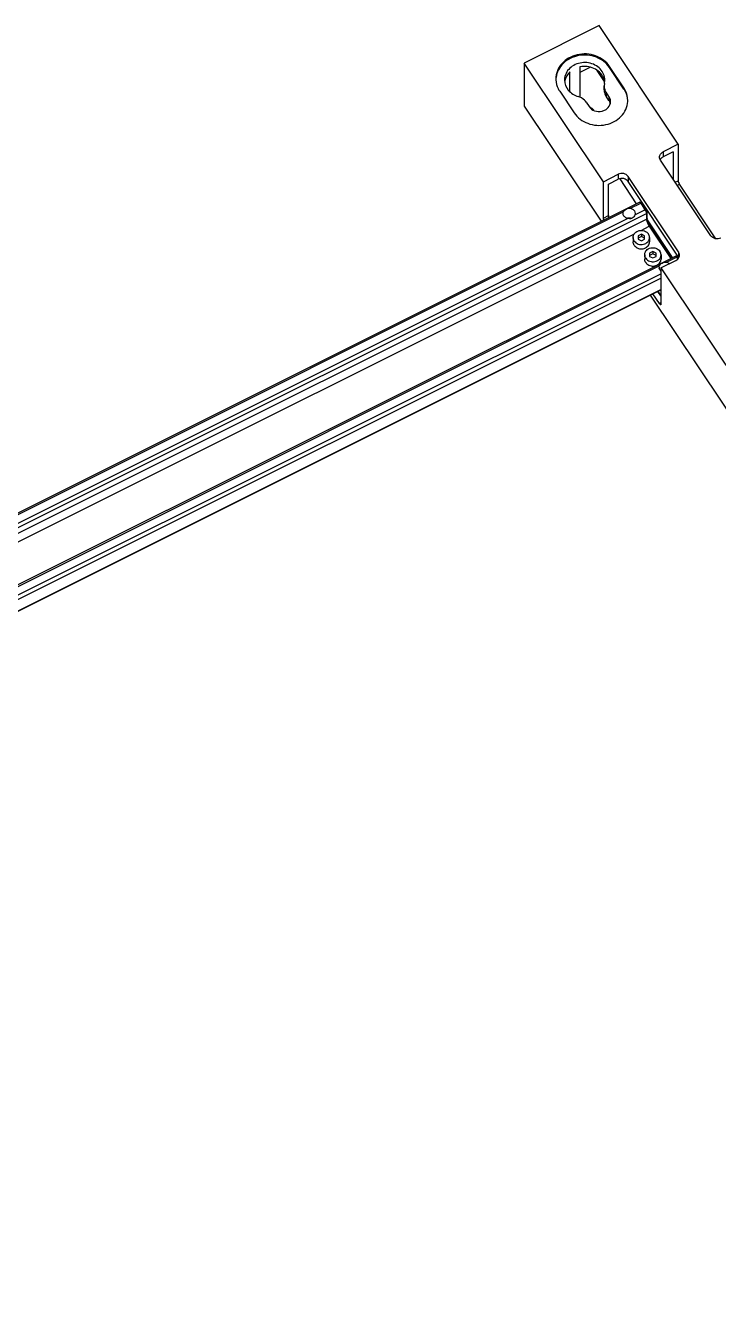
# Model space of a CAD drawing. Header units: millimetres. Extents: x 1409 to 26878, y 589 to 5187.
# Drawn here: x 5089.1 to 5209.5, y 1310 to 1533 of the extents above; entities that cross this region are included whole.
import ezdxf

# ---------------------------------------------------------------- set-up
doc = ezdxf.new("R2010")
doc.units = ezdxf.units.MM
doc.layers.add('02___PRT_ALL_AXES', color=7, linetype='Continuous')

msp = doc.modelspace()

# ---------------------------------------------------------------- linework, layer by layer
at = {"color": 7, "linetype": 'Continuous'}
for p, q in [((5202.4739, 1512.3744), (5188.7239, 1532.9994)), ((5175.7335, 1526.5042), (5175.7335, 1519.0042)), ((5189.4835, 1505.8792), (5175.7335, 1526.5042)), ((5185.4177, 1525.8254), (5185.4177, 1520.553)), ((5187.2465, 1525.7607), (5185.4177, 1524.8463)), ((5189.6997, 1523.3037), (5188.4328, 1525.2041)), ((5190.5589, 1525.9169), (5190.5589, 1525.7169)), ((5193.0589, 1522.1669), (5190.5589, 1525.9169)), ((5193.0589, 1521.9669), (5190.5589, 1525.7169)), ((5183.6857, 1521.5285), (5183.6857, 1524.9594)), ((5189.6596, 1522.9522), (5189.6102, 1522.5239)), ((5189.6596, 1522.9522), (5189.7281, 1523.5518)), ((5181.8986, 1521.5868), (5184.3986, 1517.8368)), ((5189.6102, 1521.8489), (5189.6102, 1522.5239)), ((5189.9451, 1521.4414), (5189.9451, 1520.7664)), ((5190.4608, 1520.6679), (5189.9451, 1521.4414)), ((5190.4608, 1519.9929), (5189.9451, 1520.7664)), ((5190.4608, 1520.6679), (5190.4608, 1519.9929)), ((5193.0589, 1522.1669), (5193.0589, 1521.9669)), ((5175.7335, 1519.0042), (5189.079, 1498.986)), ((5186.481, 1519.7093), (5186.9967, 1518.9358)), ((5202.4739, 1512.3744), (5199.8758, 1511.0754)), ((5202.4739, 1512.3744), (5202.4739, 1506.0494)), ((5208.1683, 1496.4716), (5199.4183, 1509.5966)), ((5199.8758, 1511.0754), (5199.8758, 1510.2004)), ((5201.6079, 1511.0664), (5199.8758, 1510.2004)), ((5201.6079, 1511.0664), (5201.6079, 1506.3122)), ((5189.4835, 1505.8792), (5192.0816, 1507.1783)), ((5189.4835, 1499.5542), (5189.4835, 1505.8792)), ((5190.3496, 1505.4372), (5192.0816, 1506.3033)), ((5190.3496, 1499.9872), (5190.3496, 1505.4372)), ((5192.0816, 1507.1783), (5192.0816, 1506.3033)), ((5192.3253, 1506.3749), (5195.2082, 1502.0506)), ((5193.7891, 1506.782), (5193.7891, 1505.907)), ((5202.5391, 1493.657), (5193.7891, 1506.782)), ((5202.5391, 1492.782), (5193.7891, 1505.907)), ((5201.9558, 1505.7904), (5202.4739, 1506.0494)), ((5202.3308, 1505.2279), (5202.7239, 1505.4244)), ((5209.0327, 1495.9613), (5202.7239, 1505.4244)), ((4956.6206, 1382.7568), (5195.7396, 1502.3163)), ((5194.218, 1501.2465), (5195.9632, 1502.1191)), ((5194.968, 1500.1215), (5196.7132, 1500.9941)), ((5195.7396, 1502.3163), (5195.776, 1502.3155)), ((5196.0861, 1502.2005), (5195.776, 1502.3155)), ((5195.9632, 1502.1191), (5196.7132, 1500.9941)), ((5196.1797, 1502.1023), (5195.9632, 1502.1191)), ((5196.0861, 1502.2006), (5196.1172, 1502.1793)), ((5196.1797, 1502.1023), (5196.9297, 1500.9773)), ((5196.9297, 1500.9773), (5196.7132, 1500.9941)), ((5196.7132, 1500.9941), (5196.8089, 1500.8315)), ((5196.9297, 1500.9773), (5196.9922, 1500.8668)), ((5197.0547, 1500.6648), (5196.9632, 1500.3691)), ((5196.9922, 1500.8668), (5197.038, 1500.7524)), ((5197.0547, 1500.6648), (5197.0547, 1499.6648)), ((4957.9001, 1380.8375), (5196.9632, 1500.3691)), ((4958.4001, 1380.0875), (5196.9632, 1499.3691)), ((5189.4835, 1499.5542), (5190.3496, 1499.9872)), ((5190.4451, 1499.669), (5190.421, 1499.705)), ((5196.9632, 1500.3691), (5196.9632, 1499.3691)), ((5197.0547, 1499.6648), (5196.9632, 1499.3691)), ((5197.199, 1499.0643), (5201.4582, 1492.6756)), ((4959.1501, 1378.9625), (5194.8781, 1496.8265)), ((5196.0816, 1496.7369), (5195.523, 1496.4576)), ((5195.523, 1496.4576), (5195.523, 1495.899)), ((5196.0816, 1496.3369), (5195.523, 1496.0576)), ((5196.0351, 1497.405), (5197.4632, 1498.1191)), ((5196.0816, 1496.7369), (5196.0816, 1496.3369)), ((5196.6402, 1496.4576), (5196.0816, 1496.7369)), ((5196.6402, 1496.0576), (5196.0816, 1496.3369)), ((5196.6402, 1495.899), (5196.6402, 1496.4576)), ((5197.4632, 1498.1191), (5201.1837, 1492.5383)), ((5197.6797, 1498.1023), (5197.4632, 1498.1191)), ((5197.6797, 1498.1023), (5201.3377, 1492.6153)), ((5195.523, 1495.899), (5196.0816, 1495.6197)), ((5196.0816, 1495.6197), (5196.6402, 1495.899)), ((4962.9466, 1373.4198), (5201.9896, 1492.9413)), ((5198.0816, 1493.7369), (5197.523, 1493.4576)), ((5197.523, 1493.4576), (5197.523, 1492.899)), ((5198.0816, 1493.3369), (5197.523, 1493.0576)), ((5197.523, 1492.899), (5198.0816, 1492.6197)), ((5198.0816, 1493.7369), (5198.0816, 1493.3369)), ((5198.6402, 1493.4576), (5198.0816, 1493.7369)), ((5198.6402, 1493.0576), (5198.0816, 1493.3369)), ((5198.0816, 1492.6197), (5198.6402, 1492.899)), ((5198.6402, 1492.899), (5198.6402, 1493.4576)), ((5199.4835, 1490.8792), (5202.0816, 1492.1783)), ((5200.468, 1491.8715), (5202.2132, 1492.7441)), ((5201.9896, 1492.9413), (5202.026, 1492.9405)), ((5202.3361, 1492.8255), (5202.026, 1492.9405)), ((5202.2132, 1492.7441), (5202.4338, 1492.4131)), ((5202.4297, 1492.7273), (5202.2132, 1492.7441)), ((5202.3361, 1492.8256), (5202.3672, 1492.8043)), ((5202.4297, 1492.7273), (5202.5228, 1492.5876)), ((5202.5391, 1493.657), (5202.5391, 1492.782)), ((5199.4835, 1490.8792), (5199.4835, 1484.5542)), ((5199.4835, 1490.8792), (5318.8585, 1311.8167)), ((4967.8307, 1373.3028), (5199.4835, 1489.1292)), ((4968.8307, 1371.8028), (5199.4835, 1487.1292)), ((4968.8602, 1371.7586), (5199.4835, 1487.0702)), ((5197.638, 1486.1475), (5318.454, 1304.9235)), ((5199.2335, 1484.6792), (5198.1005, 1486.3787)), ((5199.4835, 1486.0363), (5198.9666, 1486.8117)), ((5199.4835, 1486.1113), (5199.0041, 1486.8305)), ((5199.4835, 1484.8042), (5199.2335, 1484.6792)), ((5199.4835, 1484.5542), (5199.4571, 1484.4821))]:
    msp.add_line(p, q, dxfattribs=at)
for centre, radius, start, end in [((5184.9803, 1523.752), 3.7515, 180.003267, 183.016924), ((5185.3809, 1522.8746), 2.6522, 167.802001, 171.30641), ((5186.9892, 1522.8508), 2.7427, 14.275382, 24.388681), ((5187.0677, 1522.8723), 2.6613, 7.75745, 14.245002), ((5189.0952, 1519.082), 1.6414, 23.795461, 33.70389), ((5189.1594, 1519.11), 1.5715, 13.076667, 23.804619), ((5189.2218, 1519.8015), 1.507, 0.011071, 11.524019), ((5189.9894, 1520.0017), 3.7393, 356.844115, 0.002678), ((5193.9551, 1498.664), 0.8513, 92.515567, 105.970739), ((5193.9566, 1498.6492), 0.8661, 84.789781, 92.569345), ((5201.6893, 1500.7348), 4.7967, 201.867417, 207.655197), ((5201.5699, 1500.6614), 4.6569, 207.536498, 211.883991), ((5200.9034, 1500.2496), 3.8734, 211.919825, 213.667596), ((5201.6844, 1492.2121), 1.0274, 27.733224, 33.692943)]:
    msp.add_arc(centre, radius, start, end, dxfattribs=at)
for points, knots in [([(5190.5589, 1525.9169), (5189.9977, 1526.7585), (5188.1789, 1528.077), (5185.4247, 1528.2042), (5183.4304, 1527.433), (5182.2143, 1526.462), (5181.4162, 1525.1928), (5181.2287, 1524.2241), (5181.2287, 1523.7518)], [0, 0, 0, 0, 0.24770621, 0.5099451, 0.64004793, 0.76500504, 0.88434469, 1, 1, 1, 1]), ([(5190.5589, 1525.7169), (5190.0204, 1526.5246), (5188.3008, 1527.8079), (5185.6696, 1528.0179), (5183.7134, 1527.3761), (5182.4757, 1526.5202), (5181.5967, 1525.3674), (5181.3112, 1524.4577), (5181.2561, 1524.0044)], [0, 0, 0, 0, 0.24653851, 0.50779566, 0.63809011, 0.76380072, 0.88403199, 1, 1, 1, 1]), ([(5189.7285, 1523.5518), (5189.7286, 1523.8993), (5189.5828, 1524.6132), (5188.7526, 1525.8593), (5186.9169, 1526.7596), (5184.5382, 1526.4779), (5183.3086, 1525.3686), (5182.9941, 1524.7095)], [0, 0, 0, 0, 0.11655664, 0.23706959, 0.49198153, 0.75502911, 1, 1, 1, 1]), ([(5189.4872, 1523.9833), (5189.1743, 1524.6741), (5187.8975, 1525.8423), (5186.2163, 1525.9902), (5185.4177, 1525.8254)], [0, 0, 0, 0, 0.48186372, 1, 1, 1, 1]), ([(5181.2339, 1523.5546), (5181.2612, 1523.0361), (5181.45, 1522.3381), (5181.8, 1521.7347), (5181.8986, 1521.5868)], [0, 0, 0, 0, 0.74491588, 1, 1, 1, 1]), ([(5182.7288, 1523.5518), (5182.729, 1522.9227), (5183.2506, 1521.5845), (5184.4571, 1520.8699), (5185.1129, 1520.6789)], [0, 0, 0, 0, 0.47944173, 1, 1, 1, 1]), ([(5186.481, 1519.7093), (5186.4049, 1519.8235), (5186.046, 1520.2637), (5185.5242, 1520.5591), (5185.1129, 1520.6789)], [0, 0, 0, 0, 0.24261174, 1, 1, 1, 1]), ([(5193.7287, 1520.0018), (5193.7287, 1520.5688), (5193.5457, 1521.3434), (5193.1668, 1522.005), (5193.0589, 1522.1669)], [0, 0, 0, 0, 0.74445986, 1, 1, 1, 1]), ([(5193.7235, 1519.9997), (5193.6961, 1520.5181), (5193.5072, 1521.2158), (5193.1574, 1521.8191), (5193.0589, 1521.9669)], [0, 0, 0, 0, 0.74504725, 1, 1, 1, 1]), ([(5184.3986, 1517.8368), (5184.9494, 1517.0106), (5186.7229, 1515.7079), (5189.4215, 1515.5421), (5191.3996, 1516.2537), (5192.627, 1517.172), (5193.464, 1518.3886), (5193.6975, 1519.3315), (5193.7231, 1519.7958)], [0, 0, 0, 0, 0.24718032, 0.5089923, 0.63919567, 0.76450324, 0.88423752, 1, 1, 1, 1]), ([(5186.9967, 1518.9358), (5187.2211, 1518.5991), (5187.9487, 1518.0719), (5189.0504, 1518.0201), (5189.8481, 1518.3308), (5190.4796, 1518.8271), (5190.7287, 1519.4244), (5190.7287, 1519.8018)], [0, 0, 0, 0, 0.24869238, 0.51195581, 0.64256657, 0.76800981, 1, 1, 1, 1]), ([(5199.2509, 1510.1379), (5199.2509, 1510.3267), (5199.378, 1510.7241), (5199.6953, 1510.9851), (5199.8758, 1511.0754)], [0, 0, 0, 0, 0.48335922, 1, 1, 1, 1]), ([(5193.7891, 1506.782), (5193.6206, 1507.0348), (5193.0377, 1507.4019), (5192.3662, 1507.3206), (5192.0816, 1507.1783)], [0, 0, 0, 0, 0.48838259, 1, 1, 1, 1]), ([(5193.7891, 1505.907), (5193.6206, 1506.1598), (5193.0377, 1506.5269), (5192.3662, 1506.4456), (5192.0816, 1506.3033)], [0, 0, 0, 0, 0.48838259, 1, 1, 1, 1]), ([(5202.4739, 1506.0494), (5202.4739, 1505.9508), (5202.5532, 1505.7316), (5202.6533, 1505.5303), (5202.7239, 1505.4244)], [0, 0, 0, 0, 0.43654035, 1, 1, 1, 1]), ([(5195.776, 1502.3155), (5195.783, 1502.313), (5195.8178, 1502.2948), (5195.8461, 1502.2668), (5195.8675, 1502.2435)], [0, 0, 0, 0, 0.18980371, 1, 1, 1, 1]), ([(5196.8089, 1500.8315), (5196.824, 1500.8026), (5196.8774, 1500.6934), (5196.9222, 1500.5794), (5196.9442, 1500.4933)], [0, 0, 0, 0, 0.26880649, 1, 1, 1, 1]), ([(5189.5698, 1499.2358), (5189.5568, 1499.2667), (5189.5176, 1499.3691), (5189.4835, 1499.4775), (5189.4835, 1499.5542)], [0, 0, 0, 0, 0.30405235, 1, 1, 1, 1]), ([(5190.3496, 1499.9872), (5190.3496, 1499.9688), (5190.3599, 1499.8716), (5190.3919, 1499.7784), (5190.421, 1499.705)], [0, 0, 0, 0, 0.18933976, 1, 1, 1, 1]), ([(5193.5577, 1499.5349), (5193.5851, 1499.5452), (5193.6974, 1499.5824), (5193.8155, 1499.6016), (5193.9043, 1499.6056)], [0, 0, 0, 0, 0.24831997, 1, 1, 1, 1]), ([(5193.9043, 1499.6056), (5193.9919, 1499.6096), (5194.1675, 1499.5976), (5194.3358, 1499.5458), (5194.4148, 1499.5106)], [0, 0, 0, 0, 0.50340501, 1, 1, 1, 1]), ([(5194.0352, 1499.5117), (5194.0544, 1499.51), (5194.13, 1499.5005), (5194.2044, 1499.4809), (5194.2577, 1499.4607)], [0, 0, 0, 0, 0.2519309, 1, 1, 1, 1]), ([(5196.9632, 1499.3691), (5196.9632, 1499.2314), (5197.0555, 1498.9103), (5197.1844, 1498.6115), (5197.2719, 1498.444)], [0, 0, 0, 0, 0.42144496, 1, 1, 1, 1]), ([(5197.0547, 1499.6648), (5197.0547, 1499.6429), (5197.0603, 1499.5381), (5197.0817, 1499.4348), (5197.1022, 1499.3544)], [0, 0, 0, 0, 0.20861436, 1, 1, 1, 1]), ([(5197.1022, 1499.3544), (5197.1104, 1499.3226), (5197.1487, 1499.185), (5197.1969, 1499.0503), (5197.2378, 1498.9483)], [0, 0, 0, 0, 0.22988505, 1, 1, 1, 1]), ([(5209.8758, 1496.0754), (5209.5912, 1495.9331), (5208.9197, 1495.8517), (5208.3368, 1496.2189), (5208.1683, 1496.4716)], [0, 0, 0, 0, 0.51161741, 1, 1, 1, 1]), ([(5202.026, 1492.9405), (5202.033, 1492.938), (5202.0678, 1492.9198), (5202.0961, 1492.8918), (5202.1175, 1492.8685)], [0, 0, 0, 0, 0.18980371, 1, 1, 1, 1]), ([(5199.4571, 1484.4821), (5199.4276, 1484.4669), (5199.3221, 1484.5494), (5199.2718, 1484.6218), (5199.2335, 1484.6792)], [0, 0, 0, 0, 0.32450668, 1, 1, 1, 1])]:
    msp.add_open_spline(points, degree=3, knots=knots, dxfattribs=at)
for points in [[(5182.9941, 1524.7095), (5182.8236, 1524.3522), (5182.7286, 1523.9477), (5182.7288, 1523.5518)], [(5183.1104, 1524.2532), (5182.9617, 1524.0006), (5182.8505, 1523.7214), (5182.7886, 1523.435)], [(5183.6857, 1524.9594), (5183.4617, 1524.7543), (5183.2644, 1524.5148), (5183.1104, 1524.2532)], [(5189.6102, 1522.5239), (5189.6101, 1522.3135), (5189.6467, 1522.1003), (5189.7157, 1521.9015)], [(5189.6102, 1521.8489), (5189.6101, 1521.6449), (5189.6445, 1521.4384), (5189.7094, 1521.245)], [(5189.7094, 1521.245), (5189.766, 1521.0764), (5189.8464, 1520.9144), (5189.9451, 1520.7664)], [(5189.7157, 1521.9015), (5189.7719, 1521.7396), (5189.85, 1521.584), (5189.9451, 1521.4414)], [(5190.6983, 1520.1026), (5190.6575, 1520.3028), (5190.5741, 1520.4978), (5190.4608, 1520.6679)], [(5199.4183, 1509.5966), (5199.3136, 1509.7538), (5199.2508, 1509.949), (5199.2509, 1510.1379)], [(5199.3588, 1509.7029), (5199.3993, 1509.7817), (5199.4504, 1509.8556), (5199.5092, 1509.9219)], [(5199.5092, 1509.9219), (5199.611, 1510.0367), (5199.7386, 1510.1317), (5199.8758, 1510.2004)], [(5195.8675, 1502.2435), (5195.903, 1502.205), (5195.9342, 1502.1626), (5195.9632, 1502.1191)], [(5196.1172, 1502.1793), (5196.1415, 1502.1568), (5196.1614, 1502.1298), (5196.1797, 1502.1023)], [(5197.038, 1500.7524), (5197.0467, 1500.724), (5197.0547, 1500.6945), (5197.0547, 1500.6648)], [(5196.9442, 1500.4933), (5196.9545, 1500.4527), (5196.9632, 1500.4109), (5196.9632, 1500.3691)], [(5197.2719, 1498.444), (5197.3301, 1498.3326), (5197.3935, 1498.2236), (5197.4632, 1498.1191)], [(5202.0816, 1492.1783), (5202.1984, 1492.2366), (5202.3077, 1492.3138), (5202.4002, 1492.4059)], [(5202.1175, 1492.8685), (5202.153, 1492.83), (5202.1842, 1492.7876), (5202.2132, 1492.7441)], [(5202.3672, 1492.8043), (5202.3915, 1492.7818), (5202.4114, 1492.7548), (5202.4297, 1492.7273)], [(5202.4002, 1492.4059), (5202.5194, 1492.5244), (5202.6143, 1492.675), (5202.664, 1492.8356)], [(5202.7066, 1493.1158), (5202.7067, 1493.3046), (5202.6439, 1493.4999), (5202.5391, 1493.657)], [(5202.664, 1492.8356), (5202.6919, 1492.9258), (5202.7066, 1493.0213), (5202.7066, 1493.1158)]]:
    msp.add_open_spline(points, degree=3, dxfattribs=at)
at = {"layer": '02___PRT_ALL_AXES', "color": 7, "linetype": 'Continuous'}
for p, q in [((5188.7239, 1532.9994), (5175.7335, 1526.5042)), ((4956.7751, 1382.525), (5192.9452, 1500.6101)), ((5192.9066, 1500.3658), (5192.9452, 1500.6101)), ((4957.5251, 1381.4), (5193.6952, 1499.4851)), ((5195.0066, 1500.3658), (5194.968, 1500.1215)), ((5194.6616, 1496.1783), (5194.6616, 1495.4283)), ((5197.5016, 1496.1783), (5197.5016, 1495.4283)), ((5196.6616, 1493.1783), (5196.6616, 1492.4283)), ((5199.5016, 1493.1783), (5199.5016, 1492.4283)), ((4963.2647, 1373.2698), (5199.1952, 1491.2351)), ((4967.4557, 1373.8653), (5199.4835, 1489.8792)), ((5199.1566, 1490.9908), (5199.1952, 1491.2351))]:
    msp.add_line(p, q, dxfattribs=at)
for centre, radius, start, end in [((5186.4039, 1517.0493), 1.89, 42.425977, 54.018742), ((5199.9485, 1490.991), 0.7919, 180.01338, 191.500579)]:
    msp.add_arc(centre, radius, start, end, dxfattribs=at)
for points in [[(5187.5143, 1518.5787), (5187.4145, 1518.6513), (5187.3073, 1518.7146), (5187.196, 1518.7678)], [(5194.8659, 1500.8204), (5194.9539, 1500.6884), (5195.0067, 1500.5244), (5195.0066, 1500.3658)], [(5193.0473, 1499.9111), (5192.9593, 1500.0431), (5192.9066, 1500.2071), (5192.9066, 1500.3658)], [(5200.468, 1491.8715), (5200.6489, 1491.8312), (5200.8266, 1491.7446), (5200.9642, 1491.6204)], [(5199.2973, 1490.5361), (5199.2377, 1490.6254), (5199.1939, 1490.7279), (5199.1725, 1490.8331)], [(5199.482, 1490.3327), (5199.4114, 1490.391), (5199.3481, 1490.4599), (5199.2973, 1490.5361)]]:
    msp.add_open_spline(points, degree=3, dxfattribs=at)
for points, knots in [([(5192.9452, 1500.6101), (5193.016, 1500.8299), (5193.4434, 1501.1739), (5193.9579, 1501.3044), (5194.218, 1501.2465)], [0, 0, 0, 0, 0.46426495, 1, 1, 1, 1]), ([(5194.218, 1501.2465), (5194.2848, 1501.2316), (5194.5349, 1501.1535), (5194.7586, 1500.9814), (5194.8659, 1500.8204)], [0, 0, 0, 0, 0.26130852, 1, 1, 1, 1]), ([(5193.6952, 1499.4851), (5193.6284, 1499.4999), (5193.3783, 1499.578), (5193.1546, 1499.7501), (5193.0473, 1499.9111)], [0, 0, 0, 0, 0.26130852, 1, 1, 1, 1]), ([(5194.968, 1500.1215), (5194.8896, 1499.8781), (5194.5304, 1499.3975), (5193.9515, 1499.428), (5193.6952, 1499.4851)], [0, 0, 0, 0, 0.49339241, 1, 1, 1, 1]), ([(5194.6616, 1496.1783), (5194.6616, 1496.2453), (5194.6744, 1496.3804), (5194.7315, 1496.5769), (5194.8249, 1496.7625), (5194.9955, 1496.9909), (5195.2868, 1497.2238), (5195.7123, 1497.3882), (5196.1749, 1497.4272), (5196.6282, 1497.3368), (5197.0263, 1497.1258), (5197.2325, 1496.9115), (5197.3114, 1496.7931)], [0, 0, 0, 0, 0.05744116, 0.11538051, 0.17425145, 0.23437151, 0.35848231, 0.48770446, 0.61961021, 0.75082069, 0.87819904, 1, 1, 1, 1]), ([(5194.8519, 1495.5634), (5194.7911, 1495.6546), (5194.695, 1495.8528), (5194.6616, 1496.071), (5194.6616, 1496.1783)], [0, 0, 0, 0, 0.50525533, 1, 1, 1, 1]), ([(5194.8519, 1495.5634), (5194.9307, 1495.4451), (5195.1369, 1495.2307), (5195.5351, 1495.0197), (5195.9884, 1494.9293), (5196.4509, 1494.9683), (5196.8764, 1495.1327), (5197.1677, 1495.3657), (5197.3384, 1495.5941), (5197.4317, 1495.7797), (5197.4888, 1495.9761), (5197.5016, 1496.1112), (5197.5016, 1496.1783)], [0, 0, 0, 0, 0.12180096, 0.24917931, 0.38038979, 0.51229554, 0.64151769, 0.76562849, 0.82574855, 0.88461949, 0.94255884, 1, 1, 1, 1]), ([(5197.5016, 1496.1783), (5197.5016, 1496.2856), (5197.4682, 1496.5037), (5197.3722, 1496.702), (5197.3114, 1496.7931)], [0, 0, 0, 0, 0.49474467, 1, 1, 1, 1]), ([(5194.8519, 1494.8134), (5194.7911, 1494.9046), (5194.695, 1495.1028), (5194.6616, 1495.321), (5194.6616, 1495.4283)], [0, 0, 0, 0, 0.50525533, 1, 1, 1, 1]), ([(5194.8519, 1494.8134), (5194.865, 1494.7937), (5194.9206, 1494.7154), (5194.9854, 1494.6437), (5195.0381, 1494.5943)], [0, 0, 0, 0, 0.24716996, 1, 1, 1, 1]), ([(5195.0381, 1494.5943), (5195.1359, 1494.5025), (5195.3647, 1494.3455), (5195.7615, 1494.2115), (5196.1857, 1494.1835), (5196.601, 1494.2641), (5196.9722, 1494.4469), (5197.2669, 1494.7179), (5197.4574, 1495.0546), (5197.5016, 1495.3055), (5197.5016, 1495.4283)], [0, 0, 0, 0, 0.12519237, 0.25475518, 0.38646432, 0.51746271, 0.64510058, 0.76774868, 0.88543016, 1, 1, 1, 1]), ([(5196.6616, 1493.1783), (5196.6616, 1493.2453), (5196.6744, 1493.3804), (5196.7315, 1493.5769), (5196.8249, 1493.7625), (5196.9955, 1493.9909), (5197.2868, 1494.2238), (5197.7123, 1494.3882), (5198.1749, 1494.4272), (5198.6282, 1494.3368), (5199.0263, 1494.1258), (5199.2325, 1493.9115), (5199.3114, 1493.7931)], [0, 0, 0, 0, 0.05744116, 0.11538051, 0.17425145, 0.23437151, 0.35848231, 0.48770446, 0.61961021, 0.75082069, 0.87819904, 1, 1, 1, 1]), ([(5196.8519, 1492.5634), (5196.7911, 1492.6546), (5196.695, 1492.8528), (5196.6616, 1493.071), (5196.6616, 1493.1783)], [0, 0, 0, 0, 0.50525533, 1, 1, 1, 1]), ([(5196.8519, 1491.8134), (5196.7911, 1491.9046), (5196.695, 1492.1028), (5196.6616, 1492.321), (5196.6616, 1492.4283)], [0, 0, 0, 0, 0.50525533, 1, 1, 1, 1]), ([(5196.8519, 1492.5634), (5196.9307, 1492.4451), (5197.1369, 1492.2307), (5197.5351, 1492.0197), (5197.9884, 1491.9293), (5198.4509, 1491.9683), (5198.8764, 1492.1327), (5199.1677, 1492.3657), (5199.3384, 1492.5941), (5199.4317, 1492.7797), (5199.4888, 1492.9761), (5199.5016, 1493.1112), (5199.5016, 1493.1783)], [0, 0, 0, 0, 0.12180096, 0.24917931, 0.38038979, 0.51229554, 0.64151769, 0.76562849, 0.82574855, 0.88461949, 0.94255884, 1, 1, 1, 1]), ([(5196.8519, 1491.8134), (5196.865, 1491.7937), (5196.9206, 1491.7154), (5196.9854, 1491.6437), (5197.0381, 1491.5943)], [0, 0, 0, 0, 0.24716996, 1, 1, 1, 1]), ([(5197.0381, 1491.5943), (5197.1359, 1491.5025), (5197.3647, 1491.3455), (5197.7615, 1491.2115), (5198.1857, 1491.1835), (5198.601, 1491.2641), (5198.9722, 1491.4469), (5199.2669, 1491.7179), (5199.4574, 1492.0546), (5199.5016, 1492.3055), (5199.5016, 1492.4283)], [0, 0, 0, 0, 0.12519237, 0.25475518, 0.38646432, 0.51746271, 0.64510058, 0.76774868, 0.88543016, 1, 1, 1, 1]), ([(5199.1952, 1491.2351), (5199.266, 1491.4549), (5199.6934, 1491.7989), (5200.2079, 1491.9294), (5200.468, 1491.8715)], [0, 0, 0, 0, 0.46426495, 1, 1, 1, 1]), ([(5199.5016, 1493.1783), (5199.5016, 1493.2856), (5199.4682, 1493.5037), (5199.3722, 1493.702), (5199.3114, 1493.7931)], [0, 0, 0, 0, 0.49474467, 1, 1, 1, 1])]:
    msp.add_open_spline(points, degree=3, knots=knots, dxfattribs=at)

doc.saveas('drawing.dxf')
